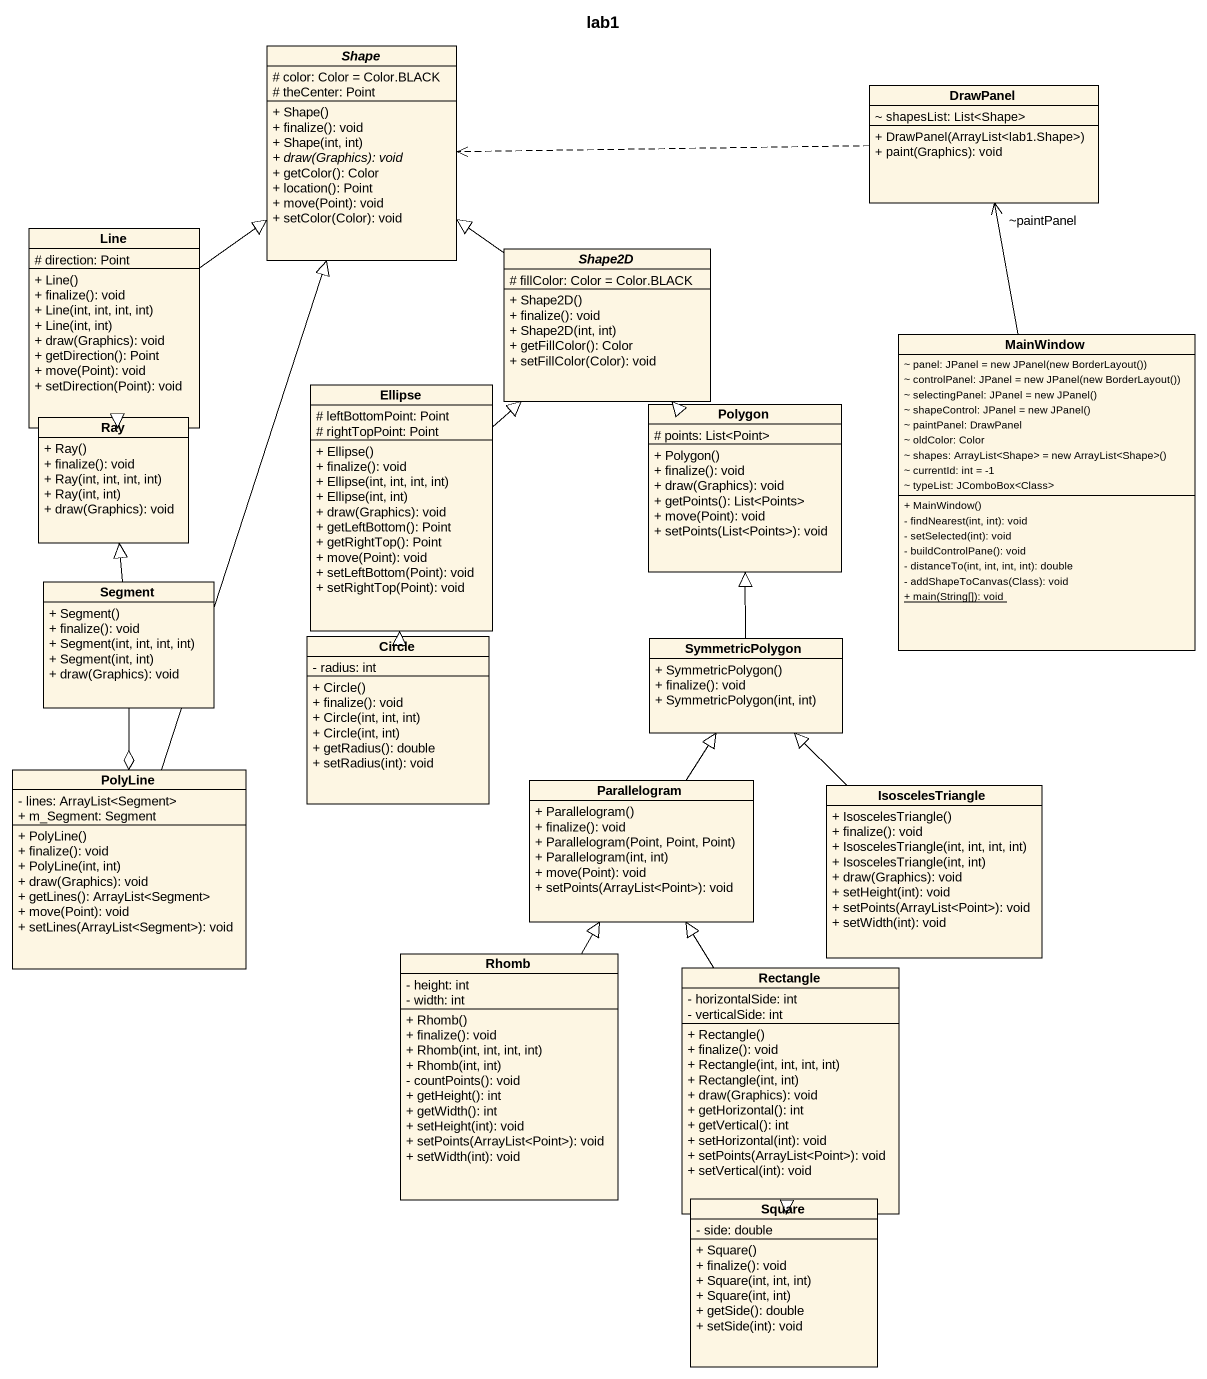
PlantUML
@startuml
title lab1
hide circle
hide empty members
skinparam classAttributeIconSize 0
abstract class Shape {
  # color: Color = Color.BLACK
  # theCenter: Point
  + Shape()
  + finalize(): void
  + Shape(int, int)
  {abstract} + draw(Graphics): void
  + getColor(): Color
  + location(): Point
  + move(Point): void
  + setColor(Color): void
}
class DrawPanel {
  ~ shapesList: List<Shape>
  + DrawPanel(ArrayList<lab1.Shape>)
  + paint(Graphics): void
}
class Line {
  # direction: Point
  + Line()
  + finalize(): void
  + Line(int, int, int, int)
  + Line(int, int)
  + draw(Graphics): void
  + getDirection(): Point
  + move(Point): void
  + setDirection(Point): void
}
abstract class Shape2D {
  # fillColor: Color = Color.BLACK
  + Shape2D()
  + finalize(): void
  + Shape2D(int, int)
  + getFillColor(): Color
  + setFillColor(Color): void
}
class MainWindow {
  {field} ~ panel: JPanel = new JPanel(new BorderLayout())
  {field} ~ controlPanel: JPanel = new JPanel(new BorderLayout())
  {field} ~ selectingPanel: JPanel = new JPanel()
  {field} ~ shapeControl: JPanel = new JPanel()
  ~ paintPanel: DrawPanel
  ~ oldColor: Color
  {field} ~ shapes: ArrayList<Shape> = new ArrayList<Shape>()
  ~ currentId: int = -1
  ~ typeList: JComboBox<Class>
  + MainWindow()
  - findNearest(int, int): void
  - setSelected(int): void
  - buildControlPane(): void
  - distanceTo(int, int, int, int): double
  - addShapeToCanvas(Class): void
  {static} + main(String[]): void
}
class Ray {
  + Ray()
  + finalize(): void
  + Ray(int, int, int, int)
  + Ray(int, int)
  + draw(Graphics): void
}
class Ellipse {
  # leftBottomPoint: Point
  # rightTopPoint: Point
  + Ellipse()
  + finalize(): void
  + Ellipse(int, int, int, int)
  + Ellipse(int, int)
  + draw(Graphics): void
  + getLeftBottom(): Point
  + getRightTop(): Point
  + move(Point): void
  + setLeftBottom(Point): void
  + setRightTop(Point): void
}
class Polygon {
  # points: List<Point>
  + Polygon()
  + finalize(): void
  + draw(Graphics): void
  + getPoints(): List<Points>
  + move(Point): void
  + setPoints(List<Points>): void
}
class Segment {
  + Segment()
  + finalize(): void
  + Segment(int, int, int, int)
  + Segment(int, int)
  + draw(Graphics): void
}
class "Circle" as Circle_ {
  - radius: int
  + Circle()
  + finalize(): void
  + Circle(int, int, int)
  + Circle(int, int)
  + getRadius(): double
  + setRadius(int): void
}
class SymmetricPolygon {
  + SymmetricPolygon()
  + finalize(): void
  + SymmetricPolygon(int, int)
}
class PolyLine {
  - lines: ArrayList<Segment>
  + m_Segment: Segment
  + PolyLine()
  + finalize(): void
  + PolyLine(int, int)
  + draw(Graphics): void
  + getLines(): ArrayList<Segment>
  + move(Point): void
  + setLines(ArrayList<Segment>): void
}
class Parallelogram {
  + Parallelogram()
  + finalize(): void
  + Parallelogram(Point, Point, Point)
  + Parallelogram(int, int)
  + move(Point): void
  + setPoints(ArrayList<Point>): void
}
class IsoscelesTriangle {
  + IsoscelesTriangle()
  + finalize(): void
  + IsoscelesTriangle(int, int, int, int)
  + IsoscelesTriangle(int, int)
  + draw(Graphics): void
  + setHeight(int): void
  + setPoints(ArrayList<Point>): void
  + setWidth(int): void
}
class Rhomb {
  - height: int
  - width: int
  + Rhomb()
  + finalize(): void
  + Rhomb(int, int, int, int)
  + Rhomb(int, int)
  - countPoints(): void
  + getHeight(): int
  + getWidth(): int
  + setHeight(int): void
  + setPoints(ArrayList<Point>): void
  + setWidth(int): void
}
class "Rectangle" as Rectangle_ {
  - horizontalSide: int
  - verticalSide: int
  + Rectangle()
  + finalize(): void
  + Rectangle(int, int, int, int)
  + Rectangle(int, int)
  + draw(Graphics): void
  + getHorizontal(): int
  + getVertical(): int
  + setHorizontal(int): void
  + setPoints(ArrayList<Point>): void
  + setVertical(int): void
}
class Square {
  - side: double
  + Square()
  + finalize(): void
  + Square(int, int, int)
  + Square(int, int)
  + getSide(): double
  + setSide(int): void
}
DrawPanel .left.> Shape
Line -up-|> Shape
Shape2D -up-|> Shape
MainWindow -up-> "~paintPanel" DrawPanel
Ray -up-|> Line
Ellipse -up-|> Shape2D
Polygon -up-|> Shape2D
Segment -up-|> Ray
Segment --o PolyLine
Circle_ -up-|> Ellipse
SymmetricPolygon -up-|> Polygon
PolyLine -up-|> Shape
Parallelogram -up-|> SymmetricPolygon
IsoscelesTriangle -up-|> SymmetricPolygon
Rhomb -up-|> Parallelogram
Rectangle_ -up-|> Parallelogram
Square -up-|> Rectangle_
@enduml
